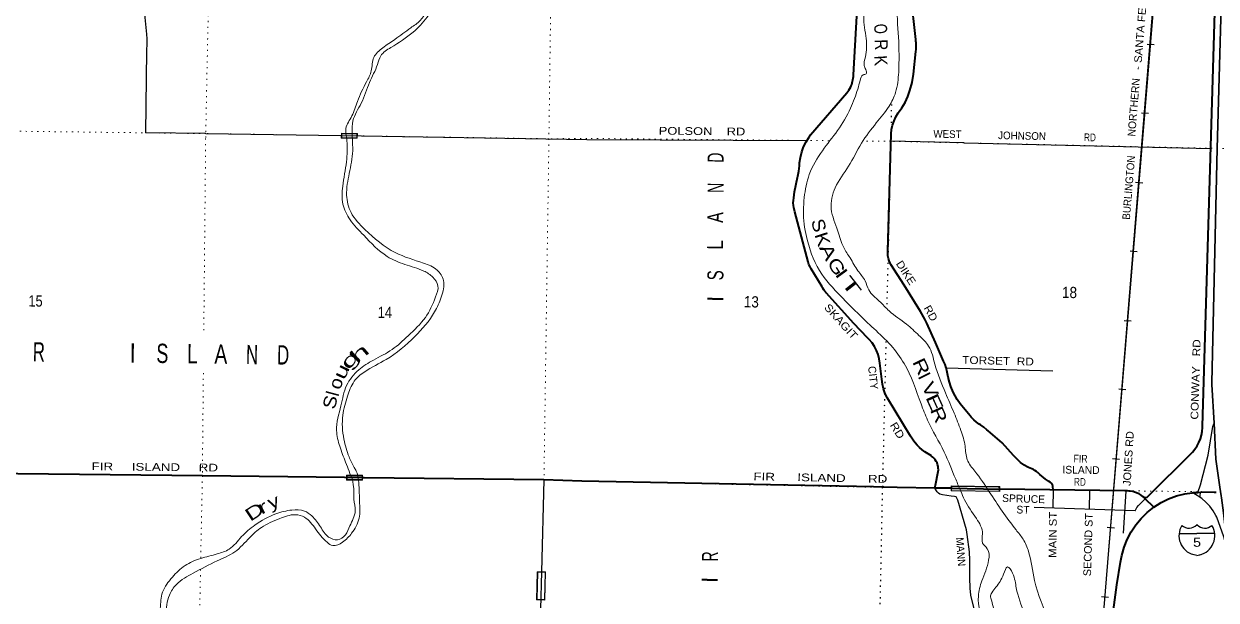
# Model space of a CAD drawing. Header units: feet. Extents: x -493433 to -244333, y 184684 to 373072.
# Drawn here: x -345872 to -327293, y 309819 to 318790 of the extents above; entities that cross this region are included whole.
import ezdxf
from ezdxf.enums import TextEntityAlignment as Align

# ---------------------------------------------------------------- set-up
doc = ezdxf.new("R2010")
doc.units = ezdxf.units.FT
doc.header["$LTSCALE"] = 60
doc.linetypes.add('DOTTED', pattern=[1.5, 0.3, -1.2])
for name, color, linetype, lineweight in [('15', 7, 'Continuous', 25), ('18', 7, 'Continuous', 35), ('19', 7, 'Continuous', 25), ('26', 7, 'Continuous', 40), ('27', 7, 'Continuous', 13), ('29', 7, 'Continuous', 25), ('30', 7, 'Continuous', 13), ('31', 7, 'Continuous', 13), ('34', 7, 'Continuous', 13), ('39', 7, 'Continuous', 13), ('41', 7, 'Continuous', 13), ('6', 7, 'DOTTED', 25), ('61', 7, 'Continuous', 13), ('7', 7, 'DOTTED', 13)]:
    doc.layers.add(name, color=color, linetype=linetype, lineweight=lineweight)
doc.layers.add('42', color=7, linetype='Continuous')

msp = doc.modelspace()

# ---------------------------------------------------------------- linework, layer by layer
at = {"layer": '15'}
for p, q in [((-327868.76, 310857.33), (-327592.35, 310857.33)), ((-327596.05, 310988.8), (-327593.15, 310991.71)), ((-327589.98, 310989.33), (-327593.41, 310991.71)), ((-327592.35, 310511.75), (-327656.24, 310529.71)), ((-327592.88, 310511.49), (-327529.25, 310530.23))]:
    msp.add_line(p, q, dxfattribs=at)
msp.add_lwpolyline([(-327316.99, 310857.33), (-327592.88, 310857.33), (-327592.35, 310857.33)], dxfattribs=at)
for centre, radius, start, end in [((-327566.13, 310822.23), 306.13, 148.44435, 254.43372), ((-327714.73, 311104.83), 165.66, 227.34289, 315.8117), ((-327471.04, 311104.84), 165.66, 224.18927, 312.69409), ((-327619.64, 310822.23), 306.13, 283.08091, 31.62476)]:
    msp.add_arc(centre, radius, start, end, dxfattribs=at)
at = {"layer": '18'}
for points in [[(-327326.11, 312572.54), (-327358.18, 313175.48), (-327358.16, 313205.42), (-327275.02, 316850.04), (-327078.85, 323847.98)], [(-327100.37, 310523.56), (-327124.72, 310716.21), (-327176.13, 311179.36), (-327210.91, 311411.44), (-327215.56, 311442.47), (-327234.8, 311574.98), (-327296.24, 312010.91), (-327326.11, 312572.54)]]:
    msp.add_lwpolyline(points, dxfattribs=at)
at = {"layer": '19'}
for points in [[(-327576.11, 311496.46), (-327536.97, 311613.38), (-327415.51, 312075.38), (-327346.85, 312522.54), (-327326.11, 312572.54)], [(-327541.06, 311415.9), (-327588.63, 311449.19), (-327639.18, 311477.18), (-327664.92, 311491.44)], [(-327541.06, 311415.9), (-327542.36, 311438.65), (-327541.4, 311459.65), (-327538.25, 311480.44), (-327533.73, 311498.23)], [(-327100.37, 310523.56), (-327108.12, 310553.79), (-327172.41, 310804.37), (-327284.05, 311111.05), (-327297.24, 311136.94), (-327341.75, 311210.95), (-327393.75, 311279.9), (-327452.67, 311343.04), (-327517.87, 311399.68), (-327541.06, 311415.9)]]:
    msp.add_lwpolyline(points, dxfattribs=at)
at = {"layer": '26'}
for p, q in [((-329834, 311537.54), (-329835.44, 311585.85)), ((-331425.7, 311559.2), (-331678.67, 311562.84)), ((-331425.7, 311559.2), (-330664.06, 311548.25))]:
    msp.add_line(p, q, dxfattribs=at)
for points in [[(-328419.92, 311418.81), (-328391.54, 311415.39), (-328370.48, 311421), (-327662.63, 312124.25), (-327623.73, 312170.05), (-327589.83, 312219.67), (-327561.31, 312272.55), (-327538.47, 312328.13), (-327521.56, 312385.79), (-327510.77, 312444.91), (-327506.22, 312504.82), (-327506.12, 312526.05), (-327166.43, 323849.26)], [(-331678.67, 311562.84), (-331671.45, 311589.34), (-331666.15, 311608.79), (-331623.03, 311818.97), (-331621.17, 311846.51), (-331622.19, 311874.09), (-331626.09, 311901.41), (-331632.83, 311928.17), (-331642.33, 311954.08), (-331654.48, 311978.86), (-331669.15, 312002.23), (-331686.19, 312023.94), (-331705.41, 312043.74), (-331726.59, 312061.44), (-331729.19, 312063.36), (-331833.08, 312128.97), (-331876.48, 312158.71), (-331916.53, 312192.82), (-331952.79, 312230.93), (-331980.76, 312266.73), (-332002.22, 312294.19), (-332053.39, 312370.44), (-332416.43, 312962.53), (-332449.87, 313032.27), (-332476.06, 313105.68), (-332494.45, 313181.42), (-332504.81, 313258.67), (-332532.02, 313506.88), (-332543, 313574.8), (-332561.02, 313641.19), (-332585.89, 313705.34), (-332617.32, 313766.53), (-332654.97, 313824.11), (-332698.44, 313877.43), (-332723.66, 313903.75), (-332937.55, 314127.25), (-333368.94, 314604.89), (-333377.39, 314613.21), (-333393.53, 314631.79), (-333405.21, 314648.47), (-333419.78, 314673.82), (-333434.66, 314698.47), (-333603.9, 314978.93), (-333619.61, 315006.21), (-333637.7, 315045.44), (-333651.58, 315086.34), (-333858.03, 315863.25), (-333871.54, 315928.91), (-333878.19, 315964.1), (-333881.59, 316003.22), (-333880.88, 316042.48), (-333876.06, 316081.45), (-333864.87, 316174.38), (-333816.69, 316399.76), (-333811.56, 316416.65), (-333794.39, 316497.13), (-333785.73, 316578.95), (-333784.63, 316625), (-333772.25, 316711.06), (-333750.94, 316795.36), (-333720.94, 316876.96), (-333682.58, 316954.98), (-333636.27, 317028.57), (-333612.92, 317060.07), (-333045.67, 317715.61), (-333014.18, 317760.08), (-332987.51, 317807.6), (-332980.79, 317822.76), (-332969.7, 317847.81), (-332963.32, 317872.76), (-332949.61, 317946.24), (-332944.95, 317971.16), (-332943.55, 317996.24), (-332861, 319467.3)], [(-329835.45, 311585.85), (-329836.4, 311594.26), (-329838.24, 311602.63), (-329840.94, 311610.75), (-329844.48, 311618.55), (-329848.81, 311625.93), (-329853.89, 311632.82), (-329855.48, 311634.56), (-329880.4, 311653.98), (-329905.48, 311670.34), (-329951.59, 311700.43), (-330039.1, 311772.58), (-330068.89, 311799.8), (-330072, 311802.84), (-330093.44, 311821.36), (-330116.69, 311837.53), (-330141.51, 311851.19), (-330167.62, 311862.17), (-330216.69, 311884.59), (-330293.76, 311927.43), (-330306.69, 311935.76), (-330344.35, 311963.89), (-330378.86, 311995.8), (-330449.5, 312070.24), (-330629.72, 312265.1), (-330847.26, 312456.66), (-330863.91, 312472.23), (-330912.73, 312511.75), (-330965.42, 312545.95), (-330985.17, 312558.07), (-331029.95, 312590.36), (-331071.12, 312627.16), (-331108.21, 312668.05), (-331124.73, 312687.36), (-331282.4, 312872.22), (-331329.6, 312943.64), (-331390.74, 313056.44), (-331425.21, 313145.45), (-331449.68, 313212.64), (-331469.41, 313289.9), (-331490.18, 313392.12), (-331500.09, 313436.06), (-331517.52, 313489.31), (-331540.42, 313540.45), (-331668.02, 313831.41), (-331803.73, 314131.49), (-331832.55, 314192.23), (-331901.35, 314312.17), (-332153.08, 314722.04), (-332360.96, 315042.99), (-332373.46, 315066.64), (-332388.49, 315102.41), (-332399.71, 315139.55), (-332406.98, 315177.67), (-332410.22, 315216.33), (-332409.41, 315255.12), (-332357.19, 317078.4), (-332349.48, 317147.45), (-332334.6, 317215.32), (-332312.71, 317281.26), (-332284.04, 317344.55), (-332248.92, 317404.49), (-332233.89, 317426.34), (-332192.45, 317482.42), (-332140.66, 317567.41), (-332098.03, 317657.35), (-332065.03, 317751.25), (-332030.19, 317876.6), (-332029.68, 317878.78), (-332006.85, 318007.43), (-331972.11, 318359.56), (-331968.94, 318391.6), (-331967.14, 318409.56), (-331965.52, 318425.7), (-331965.42, 318473.07), (-331967.7, 318495.19), (-331970.43, 318521.66), (-331973.02, 318545.19), (-332050.27, 319248.14)], [(-340593.2, 311723.99), (-340872.97, 311727.46), (-343090, 311754.95), (-345965, 311785.95), (-346188, 311793.95), (-346270.03, 311791.65), (-346295.1, 311790.95)], [(-337178.31, 311668.93), (-337767, 311688.95), (-340567, 311723.67), (-340593.2, 311723.99)], [(-331678.67, 311562.84), (-332262.19, 311571.21), (-332470.9, 311577.94), (-332631.75, 311581.56), (-337178.31, 311668.93)], [(-328419.92, 311418.81), (-328420.48, 311419.32), (-328431.06, 311428.95), (-328460.92, 311452.37), (-328493.06, 311472.54), (-328509.54, 311480.67), (-328548.64, 311496.44), (-328589.18, 311508.02), (-328630.7, 311515.31), (-328647.76, 311516.49), (-328672.3, 311518.19), (-328697.76, 311519.4), (-328716.39, 311520.28), (-330664.06, 311548.25)], [(-328262.91, 311266.5), (-328289.5, 311292.29), (-328370.8, 311371.16), (-328419.92, 311418.81)], [(-328262.91, 311266.5), (-328152.45, 311336.6), (-328034.36, 311395.23), (-327910.79, 311441.19), (-327783.09, 311473.98), (-327664.92, 311491.44)], [(-327664.92, 311491.44), (-327652.67, 311493.25), (-327576.11, 311496.46), (-327533.73, 311498.23)], [(-327291.74, 311496.37), (-327325.33, 311496.72), (-327520.94, 311498.77), (-327533.73, 311498.23)], [(-329265.29, 305228.12), (-329263.22, 305253.07), (-328947.45, 309068.37), (-328902.58, 309589.06), (-328841.12, 310057.03), (-328781.8, 310411.61), (-328763.32, 310513.98), (-328727.88, 310640.97), (-328679.35, 310763.56), (-328618.27, 310880.4), (-328545.31, 310990.22), (-328461.28, 311091.8), (-328367.09, 311184.05), (-328263.77, 311265.95), (-328262.91, 311266.5)]]:
    msp.add_lwpolyline(points, dxfattribs=at)
at = {"layer": '29'}
for p, q in [((-343035, 317081.95), (-343976, 317092.95)), ((-343035, 317081.95), (-340927, 317049.98)), ((-340927, 317049.98), (-337097.77, 316991.91)), ((-337097.77, 316991.91), (-333675.28, 316972.21)), ((-331221.86, 316936.99), (-332363.13, 316961.65)), ((-331221.86, 316936.99), (-327381.58, 316850.04)), ((-331502.63, 313432.78), (-329840.29, 313390.95)), ((-329834, 311537.54), (-329837.2, 311248.67)), ((-329264.81, 311527.41), (-329273.65, 311232.16)), ((-328702.11, 311517.08), (-328742.02, 310863.43)), ((-328556.27, 311210.64), (-330128.88, 311260.77))]:
    msp.add_line(p, q, dxfattribs=at)
for points in [[(-344327.52, 319923.04), (-344314.62, 319858.95), (-344280.55, 319807.26), (-344257.47, 319790.77), (-344222.29, 319779.77), (-344148.65, 319772.07), (-343849.69, 319772.07), (-343813.42, 319764.37), (-343791.44, 319753.38), (-343774.95, 319723.68), (-343771.66, 319700.59), (-343792.54, 319648.9), (-343937.62, 319301.4), (-343985.98, 319160.64), (-343994.78, 319090.27), (-343994.78, 318993.48), (-343959.6, 318628.39), (-343956.31, 318556.92), (-343957.43, 318491.97)], [(-343957.43, 318491.97), (-343958, 318364.95), (-343976, 317092.95)], [(-337767, 311688.95), (-337805.47, 310260.51), (-337915, 306192.95)], [(-331126.06, 310004.55), (-331133.53, 310167.77), (-331129.26, 310440.87), (-331138.86, 310572.09), (-331171.91, 310841.99), (-331183.64, 310913.46), (-331316.93, 311375.39), (-331331.85, 311407.39), (-331346.78, 311426.59), (-331370.24, 311432.99), (-331423.56, 311439.4), (-331555.78, 311456.46), (-331598.42, 311469.27), (-331621.88, 311482.07), (-331641.08, 311503.4), (-331678.67, 311562.84)], [(-328556.27, 311210.64), (-328530.16, 311261.78), (-328504.57, 311293.78), (-328478.98, 311320.45), (-328396.88, 311395.13)], [(-331582.44, 307452.76), (-331504.58, 307818.67), (-331457.67, 308091.77), (-331419.28, 308224.05), (-331333.98, 308467.28), (-331154.84, 308906.8), (-331056.74, 309141.5), (-331036.49, 309195.92), (-331027.96, 309249.26), (-331019.43, 309347.4), (-331023.69, 309428.48), (-331048.21, 309619.42), (-331116.46, 309896.79), (-331126.06, 310004.55)]]:
    msp.add_lwpolyline(points, dxfattribs=at)
at = {"layer": '31'}
for p, q in [((-340924.55, 317086.5), (-340674.57, 317083.39)), ((-340674.57, 317083.39), (-340675.51, 317008.4)), ((-337741.78, 310257.55), (-337752.4, 309820.18)), ((-337752.4, 309820.18), (-337883.61, 309823.36))]:
    msp.add_line(p, q, dxfattribs=at)
for points in [[(-340675.51, 317008.4), (-340925.49, 317011.51), (-340924.55, 317086.5)], [(-337883.61, 309823.36), (-337872.99, 310260.74), (-337741.78, 310257.55)]]:
    msp.add_lwpolyline(points, dxfattribs=at)
for points in [[(-340916.65, 317078.4), (-340682.66, 317075.49), (-340683.4, 317016.49), (-340917.39, 317019.4)], [(-337865.18, 310252.55), (-337749.96, 310249.74), (-337760.2, 309828.36), (-337875.42, 309831.16)]]:
    msp.add_lwpolyline(points, close=True, dxfattribs=at)
at = {"layer": '34', "lineweight": 25}
for p, q in [((-328369.57, 318475.75), (-328259.34, 318466.63)), ((-328455.34, 317406.97), (-328345.11, 317397.85)), ((-328547.43, 316325.09), (-328437.2, 316315.97)), ((-328633.2, 315256.31), (-328522.96, 315247.19)), ((-328725.29, 314174.43), (-328615.05, 314165.31)), ((-328811.05, 313105.65), (-328700.82, 313096.54)), ((-328909.92, 312023.77), (-328799.69, 312014.65)), ((-328988.91, 310954.99), (-328878.68, 310945.88)), ((-329081, 309873.11), (-328970.77, 309864))]:
    msp.add_line(p, q, dxfattribs=at)
msp.add_lwpolyline([(-327892.75, 323859.95), (-329332.79, 306134.27), (-329520.85, 303915.1), (-329541.77, 303666.44), (-329564.52, 303454.13), (-329592.56, 303225.83), (-329615.29, 303069.56), (-329623.61, 303021.19), (-329650.04, 302872.15), (-329679.24, 302722.97), (-329712.01, 302573.9), (-329746.23, 302426.15), (-329782.96, 302279.09), (-329823.29, 302132.13), (-331104.9, 297946.09), (-334288.13, 287764.65)], dxfattribs=at)
at = {"layer": '34'}
msp.add_lwpolyline([(-327868.36, 323855.63), (-329333.89, 306134.37), (-329521.95, 303915.2)], dxfattribs=at)
at = {"layer": '39'}
for points in [[(-333724.87, 323947.04), (-333554.95, 323286.07), (-333502.02, 323077.18), (-333405.38, 322948.33), (-333340.01, 322759.43), (-333274.3, 322233.25), (-333234.83, 321943.8), (-333108.22, 321679.14), (-333019.72, 321427.24), (-333005.5, 321313.91), (-332905.93, 321120.39), (-332809.53, 320858.26), (-332720.41, 320642.71), (-332651.14, 320326.5), (-332603.44, 320047.01), (-332591.41, 319804.46), (-332673.87, 319460.5), (-332756.25, 319120.57), (-332784.1, 318904.94), (-332747.57, 318561.01), (-332758.47, 318274.42), (-332776.92, 318137.4), (-332753.69, 318080.46), (-332748.8, 318011.72), (-332795.44, 317996.34), (-332841.27, 317910.26), (-332877.83, 317775.56), (-332989.74, 317478.54), (-333193.3, 317128.51), (-333428.5, 316815.37), (-333632.4, 316445.16), (-333711.1, 316084.97), (-333713.05, 315670.19), (-333677.14, 315481.68), (-333474.18, 314950.08), (-333136.19, 314544.57), (-332626.36, 314045.31), (-332362.52, 313786.45), (-332155.57, 313502.28), (-331891.02, 312872.89), (-331789.57, 312621.79), (-331531.53, 312124.64), (-331351.14, 311701.57), (-331270.46, 311513.31)], [(-332208.3, 323924.24), (-332097.47, 323609.12), (-332054.55, 323404.43), (-332104.37, 323082.13), (-332202.21, 322782.85), (-332288.04, 322596.47), (-332430.09, 322425.16), (-332494.1, 322337.37), (-332519.76, 322250.95), (-332571.6, 322167), (-332532.71, 321962.38), (-332368.38, 321543.61), (-332235.35, 321181.91), (-331996.66, 320628.61), (-331955.31, 320450.2), (-331971.44, 320212.17), (-332138.88, 319613.14), (-332278.78, 319330.71), (-332282.16, 319130.84), (-332240.16, 318037.56), (-332287.83, 317723.31), (-332390.31, 317506.91), (-332588.3, 317247.67), (-332819.5, 316932.44), (-333021.21, 316572.29), (-333228.53, 316238.48), (-333290.58, 315908.31), (-333187.49, 315565.29), (-333097.07, 315307.3), (-332996.35, 315145.74), (-332877.87, 314947.5), (-332762.97, 314790.78), (-332704.88, 314648.45), (-332542.47, 314474.08), (-332387.77, 314320.03), (-332118.98, 314115.61), (-331924.3, 313940.7), (-331773.85, 313774.61), (-331675.81, 313490.24), (-331510.56, 313045.37), (-331376.14, 312730.86), (-331271.73, 312461.61), (-331205.33, 312214.12), (-331170.58, 312003.51), (-331052.59, 311825.84), (-330828.08, 311506.4)], [(-338078.88, 322357.57), (-338125, 322216.95), (-338230, 322060.95), (-338262, 321916.95), (-338230, 321722.95), (-338083, 321544.95), (-337862, 321339.95), (-337793, 321187.95), (-337783, 320981.95), (-337848, 320820.95), (-338052, 320664.95), (-338302, 320564.95), (-338507, 320593.95), (-338747, 320655.95), (-338953, 320647.95), (-339159, 320478.95), (-339279, 320279.95), (-339386, 319967.95), (-339407, 319670.95), (-339383, 319378.95), (-339440, 319149.95), (-339589, 318892.95), (-339806, 318660.95), (-340152, 318421.95), (-340311, 318290.95), (-340362, 318157.95), (-340486, 317877.95), (-340616, 317553.95), (-340744, 317278.95), (-340755, 317098.95), (-340752.79, 317008.91)], [(-340840.1, 317007.77), (-340853, 317160.95), (-340759, 317355.95), (-340674, 317582.95), (-340531, 317888.95), (-340458, 318057.95), (-340419, 318267.95), (-340280, 318415.95), (-340090, 318548.95), (-339843, 318727.95), (-339695, 318842.95), (-339608, 318977.95), (-339562, 319103.95), (-339482, 319167.95), (-339427, 319185.95)], [(-340750, 311685.95), (-340858, 311964.95), (-340949, 312213.95), (-340999, 312457.95), (-340931, 312844.95), (-340842, 313160.95), (-340654, 313403.95), (-340423, 313556.95), (-340133, 313720.95), (-339884, 313933.95), (-339615, 314219.95), (-339456, 314537.95), (-339419, 314710.95), (-339498, 314845.95), (-339639, 314941.95), (-339936, 315044.95), (-340209, 315167.95), (-340575, 315497.95), (-340788, 315740.95), (-340900, 315984.95), (-340902, 316261.95), (-340845, 316642.95), (-340837, 316970.95), (-340840.1, 317007.77)], [(-340752.79, 317008.91), (-340748, 316813.95), (-340801, 316462.95), (-340842, 316122.95), (-340774, 315853.95), (-340557, 315589.95), (-340085, 315228.95), (-339643, 315065.95), (-339432, 314957.95), (-339333, 314792.95), (-339367, 314534.95), (-339471, 314304.95), (-339781, 313920.95), (-340225, 313565.95), (-340561, 313373.95), (-340725, 313224.95), (-340828, 312992.95), (-340901, 312698.95), (-340885, 312322.95), (-340804, 312048.95), (-340725, 311883.95), (-340692, 311826.95), (-340657, 311684.95)], [(-343469, 305515.95), (-343537, 305763.95), (-343675, 306029.95), (-343862, 306203.95), (-343969, 306388.95), (-344065, 306604.95), (-344140, 306813.95), (-344116, 307068.95), (-344077, 307332.95), (-344048, 307489.95), (-344068, 307520.95), (-344119, 307448.95), (-344174, 307315.95), (-344211, 307265.95), (-344234, 307338.95), (-344204, 307499.95), (-344121, 307622.95), (-344063, 307736.95), (-344132, 307887.95), (-344142, 308069.95), (-344020, 308255.95), (-343883, 308413.95), (-343722, 308735.95), (-343722, 308876.95), (-343759, 309107.95), (-343746, 309687.95), (-343710, 309942.95), (-343558, 310175.95), (-343360, 310356.95), (-343116, 310466.95), (-342857, 310538.95), (-342674, 310611.95), (-342478, 310806.95), (-342273, 310984.95), (-341944, 311162.95), (-341695, 311220.95), (-341501, 311205.95), (-341385, 311129.95), (-341248, 310957.95), (-341123, 310800.95), (-340982, 310758.95), (-340862, 310833.95), (-340791, 310974.95), (-340708, 311204.95), (-340729, 311388.95), (-340729, 311546.95), (-340738, 311608.95), (-340750, 311685.95)], [(-340657, 311684.95), (-340647, 311532.95), (-340641, 311357.95), (-340648, 311092.95), (-340764, 310859.95), (-340905, 310721.95), (-341058, 310666.95), (-341146, 310718.95), (-341327, 310926.95), (-341496, 311108.95), (-341643, 311148.95), (-341884, 311086.95), (-342171, 310950.95), (-342353, 310791.95), (-342586, 310569.95), (-342860, 310429.95), (-343232, 310237.95), (-343495, 310061.95), (-343604, 309896.95), (-343656, 309591.95), (-343619, 308897.95), (-343644, 308629.95), (-343785, 308372.95), (-343908, 308175.95), (-343968, 307947.95), (-343972, 307802.95), (-343944, 307765.95), (-343911, 307793.95), (-343871, 307794.95), (-343831, 307733.95), (-343900, 307702.95), (-343939, 307656.95), (-343920, 307540.95), (-343962, 307306.95), (-344017, 306915.95), (-343934, 306606.95), (-343680, 306268.95), (-343441, 306010.95), (-343321, 305758.95), (-343304, 305489.95), (-343300, 305341.95), (-343176, 305204.95), (-343058, 304986.95), (-343005, 304826.95), (-342988, 304745.95), (-342962, 304724.95), (-342929, 304781.95)], [(-331270.46, 311513.31), (-331213.4, 311380.18), (-331028.77, 311088.31), (-330933.98, 310850.44), (-330932.37, 310707.02), (-330859.24, 310618.96), (-330838.02, 310442.91), (-330944.36, 310117.52), (-330998.8, 309880.12), (-330920.27, 309412.73), (-330896.06, 309304.86), (-330872.84, 308862.19), (-331003, 308559.41), (-331217.63, 308270.16), (-331364.63, 308044.4), (-331417.78, 307746.29), (-331434.29, 307496.44), (-331446.09, 307282.37), (-331447.53, 307078.42), (-331662.74, 306754.85), (-331937.24, 306502.95), (-332240.23, 306354.52), (-332567.15, 306341.79), (-332840.22, 306412.99), (-333091.48, 306461.62), (-333357.84, 306451.92), (-333673.59, 306384.49), (-333899.39, 306388.25), (-334162.68, 306441.12), (-334469.78, 306527.02), (-334785.35, 306588.83), (-334999.47, 306568.17), (-335318.02, 306335.18), (-335527.32, 306122.58), (-335671.31, 305955.34), (-335740.07, 305825.22), (-335978.41, 305683.79), (-336304.58, 305477.18), (-336608.94, 305247.99), (-336878.28, 304943.49), (-337109.82, 304727.22), (-337262.16, 304543.97), (-337286.69, 304508.86)], [(-330828.08, 311506.4), (-330410.61, 310912.39), (-330302.11, 310769.21), (-330214.67, 310573.88), (-330123.43, 310126.04), (-329617.04, 308827.1), (-329549.28, 308508.5), (-329534.94, 307848.73), (-329573.71, 307574.26), (-329708.69, 307225.12), (-329745.28, 306969.24), (-329706.39, 306645.47), (-329735.34, 306126.93), (-329913.68, 305598.76), (-330003.75, 305281.18), (-329972.07, 305127.17), (-329834.09, 304939.07), (-329705.02, 304581.47), (-329675.46, 304421.44), (-329629.37, 304404.51), (-329580.4, 304539.09), (-329548.99, 304642.32), (-329517.78, 304774.95)], [(-337296.47, 303853.15), (-337231.03, 304000.19), (-337232.15, 304171.87), (-337129.64, 304390.29), (-336858.32, 304692.73), (-336539.71, 305048.92), (-336210.88, 305293.85), (-335868.55, 305502.21), (-335648.69, 305623.76), (-335475.85, 305826.87), (-335279.68, 306098.25), (-335092.96, 306286.99), (-334828.27, 306436.06), (-334574.14, 306437.88), (-334269.33, 306335.86), (-333959.81, 306274.15), (-333705.54, 306284.04), (-333143.86, 306345.36), (-332866.77, 306274.09), (-332622.2, 306187.21), (-332319.61, 306192.26), (-332097.06, 306234.99), (-332085.75, 306188.36), (-332170.59, 306060.52), (-332220.93, 305946.25), (-332262.45, 305876.25), (-332380.03, 305839.85), (-332425.68, 305763.86), (-332523.96, 305676.64), (-332608.57, 305562.94), (-332595.14, 305522.33), (-332503.11, 305478.38), (-332429, 305568.02), (-332357.54, 305619.34), (-332325.87, 305703.63), (-332235.52, 305799.06), (-332133.21, 305886.22), (-332095.79, 305952.24), (-332111.72, 305964.62), (-332076.35, 306028.66), (-332034.52, 306116.82), (-331936.21, 306206.06), (-331799.15, 306320.9), (-331557.12, 306561.23), (-331325.23, 306916.84), (-331235.91, 307309.16), (-331257.4, 307588.22), (-331261.48, 307810.13), (-331199.58, 308025.49), (-330981.91, 308256.13), (-330814.2, 308513.85), (-330669.31, 308852.74), (-330689.54, 309087.34), (-330730.95, 309408.33), (-330751.23, 309613.45), (-330797.94, 309832.34), (-330805.47, 309902.98), (-330788.17, 309933.15), (-330724.16, 310020.95), (-330605.79, 310222.94), (-330545.41, 310335.03), (-330466.37, 310238.79), (-330407.74, 310009.61), (-330273.44, 309603.46), (-330063.83, 309119.31), (-329846.74, 308719.86), (-329769.82, 308617.6), (-329764.28, 308229.76), (-329822.17, 307669.29), (-329922.6, 307335.72), (-329992.14, 307040.01), (-329998.46, 306666.5), (-330018.45, 306200.32), (-330090.07, 305781.45), (-330307.81, 305189.31), (-330506.41, 304893.74), (-330727.02, 304727.77), (-331097.34, 304653.17), (-331560.87, 304671), (-331883.99, 304644.08), (-332206.26, 304429.33), (-332430.09, 304073.58), (-332542.82, 303728.1), (-332556.11, 303538.49), (-332594.14, 303316.97), (-332573.91, 303082.37), (-332527.54, 302843.29), (-332429.98, 302649.8), (-332356.72, 302450.67), (-332367.86, 302388.25), (-332453.25, 302347.26), (-332602.2, 302244.73), (-332707.96, 302072.81), (-332803.23, 301686.65), (-332795.06, 301454.27), (-332761.78, 301275.99), (-332755.49, 301051.72)]]:
    msp.add_spline(points, degree=3, dxfattribs=at)
at = {"layer": '6'}
for p, q in [((-332352.96, 317536.85), (-332363.13, 316961.65)), ((-332363.13, 316961.65), (-332426.08, 314382.63)), ((-332439.2, 313845.32), (-332494.65, 311573.69)), ((-332494.65, 311573.69), (-332602.5, 306347.87))]:
    msp.add_line(p, q, dxfattribs=at)
at = {"layer": '61'}
for p, q in [((-331422.38, 311556.6), (-331421.79, 311597.82)), ((-330667.17, 311508.41), (-331423.83, 311519.18)), ((-331422.9, 311519.79), (-331422.38, 311556.6))]:
    msp.add_line(p, q, dxfattribs=at)
for points in [[(-340593.2, 311723.99), (-340593.04, 311762.35), (-340843.04, 311763.4), (-340843.2, 311727.09)], [(-340593.2, 311723.99), (-340593.36, 311687.34), (-340843.36, 311688.4), (-340843.2, 311727.09)], [(-330666.24, 311509.34), (-330665.72, 311545.76), (-330665.49, 311561.48), (-330665.13, 311586.46), (-330691.45, 311586.83), (-331420.72, 311597.19)]]:
    msp.add_lwpolyline(points, dxfattribs=at)
for points in [[(-340835.34, 311696.37), (-340835.07, 311755.37), (-340601.07, 311754.38), (-340601.32, 311695.37)], [(-331413.91, 311589.09), (-330691.56, 311578.83), (-330673.24, 311578.57), (-330673.49, 311561.6), (-330673.72, 311545.88), (-330674.14, 311516.5), (-331414.8, 311527.04), (-331414.38, 311556.48)]]:
    msp.add_lwpolyline(points, close=True, dxfattribs=at)
at = {"layer": '7'}
for p, q in [((-333324.58, 316970.84), (-337097.54, 317006.9)), ((-332363.13, 316961.65), (-332787.15, 316965.7)), ((-327085.18, 316846.76), (-332363.13, 316961.65)), ((-337178.31, 311668.93), (-332494.65, 311573.69)), ((-332494.65, 311573.69), (-331422.76, 311558.95)), ((-330662.15, 311548.48), (-327293.55, 311502.14))]:
    msp.add_line(p, q, dxfattribs=at)
for points in [[(-337609.96, 324005.14), (-337621, 322311.95), (-337690, 317000.95), (-337767, 311688.95), (-337805.51, 310258.86)], [(-342945.29, 321625.61), (-343038.69, 317007.69), (-343068.32, 313974.64)], [(-340928.97, 317050.04), (-343035, 317081.95), (-348119.77, 317145.37)], [(-337097.54, 317006.9), (-337690, 317000.95), (-340675.01, 317046.19)], [(-343074.38, 313353.78), (-343090, 311754.95), (-343115.56, 310467.09)], [(-340844.99, 311727.11), (-343090, 311754.95), (-346293.99, 311787.61)], [(-337178.31, 311668.93), (-337767, 311688.95), (-340591, 311723.96)], [(-343118.95, 310296.39), (-343199, 306262.95), (-343219.48, 305249.21)]]:
    msp.add_lwpolyline(points, dxfattribs=at)

# ---------------------------------------------------------------- texts
at = {"layer": '15', "width": 1.2}
msp.add_text(' 5 ', height=140, dxfattribs=at).set_placement((-327591.04, 310649.22), align=Align.CENTER)
at = {"layer": '27'}
for s, rotation, width, p in [('DIKE', 302.931, 1.1, (-332288.32, 315056.22)), ('SKAGIT', 312.087, 1.15, (-333410.53, 314367.47)), ('RD', 299.335, 1.1, (-331854.99, 314367.23)), ('CONWAY   RD', 88.282, 1.15, (-327573.1, 312627.69)), ('RD', 301.515, 1.15, (-332381.67, 312542.34)), ('FIR     ISLAND     RD', 359.382, 1.3, (-344816.77, 311842.46)), ('FIR', 359.177, 0.85, (-329516.19, 311961.97)), ('FIR      ISLAND      RD', 358.835, 1.3, (-334504.38, 311685.99)), ('RD', 359.177, 0.8, (-329509.44, 311601.15))]:
    msp.add_text(s, height=120, rotation=rotation, dxfattribs=dict(at, width=width)).set_placement(p)
for s, rotation, p in [('CITY', 276.256, (-332717.53, 313455.55)), ('ISLAND', 359.177, (-329689.05, 311790.45))]:
    msp.add_text(s, height=120, rotation=rotation, dxfattribs=at).set_placement(p)
at = {"layer": '30'}
for s, rotation, width, p in [('POLSON    RD', 359.452, 1.25, (-335979.09, 317066.23)), ('WEST', 358.753, 0.95, (-331701.11, 317019.47)), ('JOHNSON', 358.753, 0.95, (-330691.57, 316996.32)), ('RD', 358.753, 0.8, (-329353.32, 316965.19)), ('TORSET  RD', 358.559, 1.15, (-331251.98, 313499.01)), ('JONES RD', 86.506, 1.05, (-328627.18, 311594.59)), ('MAIN ST', 89.365, 1.1, (-329784, 310476.85)), ('SECOND ST', 88.285, 1.05, (-329243.76, 310190.16)), ('MANN', 273.888, 0.95, (-331346.98, 310790.95))]:
    msp.add_text(s, height=120, rotation=rotation, dxfattribs=dict(at, width=width)).set_placement(p)
for s, p in [('SPRUCE', (-330629.81, 311348.54)), ('ST', (-330407.44, 311169.2))]:
    msp.add_text(s, height=120, rotation=358.174, dxfattribs=at).set_placement(p)
at = {"layer": '34'}
for s, width, p in [('- SANTA FE', 1.1, (-328462.99, 318071.18)), ('BURLINGTON', 0.95, (-328637.3, 315737.61))]:
    msp.add_text(s, height=120, rotation=85.272, dxfattribs=dict(at, width=width)).set_placement(p)
msp.add_text('NORTHERN', height=120, rotation=85.272, dxfattribs=at).set_placement((-328555.26, 317033.19))
at = {"layer": '41'}
for s, rotation, width, p in [('O', 274.427, 0.75, (-332625.78, 318782.74)), ('R', 271.255, 0.9, (-332614.14, 318548.38)), ('K', 273.493, 0.9, (-332622.03, 318292.89)), ('S', 284.632, 1.15, (-333606.6, 315726.92)), ('K', 287.862, 1.2, (-333553.52, 315510.27)), ('A', 297.306, 1.4, (-333483.03, 315304.42)), ('G', 301.55, 1.3, (-333362.77, 315075.49)), ('I', 306.114, 1.45, (-333241.55, 314888.27)), ('T', 308.082, 1.95, (-333159.51, 314769.67)), ('g', 51.922, 1.9, (-340804.64, 313388.95)), ('h', 40.681, 1.95, (-340687.77, 313492.02)), ('u', 64.355, 1.5, (-340881.77, 313234.11)), ('R', 295.699, 1.35, (-332033.36, 313528.39)), ('o', 72.049, 1.15, (-340942.24, 313082.51)), ('I', 296.035, 1.1, (-331947.19, 313304)), ('V', 295.073, 1.3, (-331889.4, 313158.71)), ('S', 77.16, 1.15, (-341024.6, 312779.19)), ('E', 294.406, 1.5, (-331826.52, 312976.48)), ('R', 294.203, 1.3, (-331755.04, 312779.02)), ('y', 21.753, 1.3, (-342027.99, 311227.87)), ('D', 33.309, 1.5, (-342344.1, 311033.88)), ('r', 26.195, 1.55, (-342170.83, 311148.04))]:
    msp.add_text(s, height=200, rotation=rotation, dxfattribs=dict(at, width=width)).set_placement(p)
msp.add_text('l', height=200, rotation=74.908, dxfattribs=at).set_placement((-340970.85, 312979.18))
at = {"layer": '42'}
for s, height, rotation, width, p in [('D', 250, 89.133, 0.65, (-334968.7, 316627.37)), ('N', 250, 89.133, 0.65, (-334968.18, 316157.32)), ('A', 250, 89.133, 0.75, (-334975.36, 315690.95)), ('L', 250, 89.133, 0.8, (-334978.73, 315272.71)), ('S', 250, 89.133, 0.7, (-334971.77, 314796.23)), ('R', 300, 359.285, 0.65, (-345733.53, 313534.99)), ('I', 300, 359.285, 0.9, (-344227.61, 313516.49)), ('S', 300, 359.285, 0.7, (-343808.55, 313511.58)), ('L', 300, 359.285, 0.75, (-343330.77, 313505.55)), ('A', 300, 359.285, 0.75, (-342903.84, 313499.7)), ('N', 300, 359.285, 0.65, (-342410.97, 313493.55)), ('D', 300, 359.281, 0.65, (-341927.55, 313487.52)), ('R', 250, 89.133, 0.65, (-335055.63, 310418.4))]:
    msp.add_text(s, height=height, rotation=rotation, dxfattribs=dict(at, width=width)).set_placement(p)
for p in [(-334973.33, 314460.29), (-335060.66, 310085.76)]:
    msp.add_text('I', height=250, rotation=89.133, dxfattribs=at).set_placement(p)
at = {"layer": '7'}
for s, rotation, width, p in [('15', 359.309, 0.85, (-345801.41, 314390.52)), ('13', 359.044, 0.9, (-334654.19, 314377.49)), ('18', 359.044, 0.9, (-329696.09, 314523.53)), ('14', 359.309, 0.85, (-340358.13, 314212.66))]:
    msp.add_text(s, height=175, rotation=rotation, dxfattribs=dict(at, width=width)).set_placement(p)

doc.saveas('drawing.dxf')
